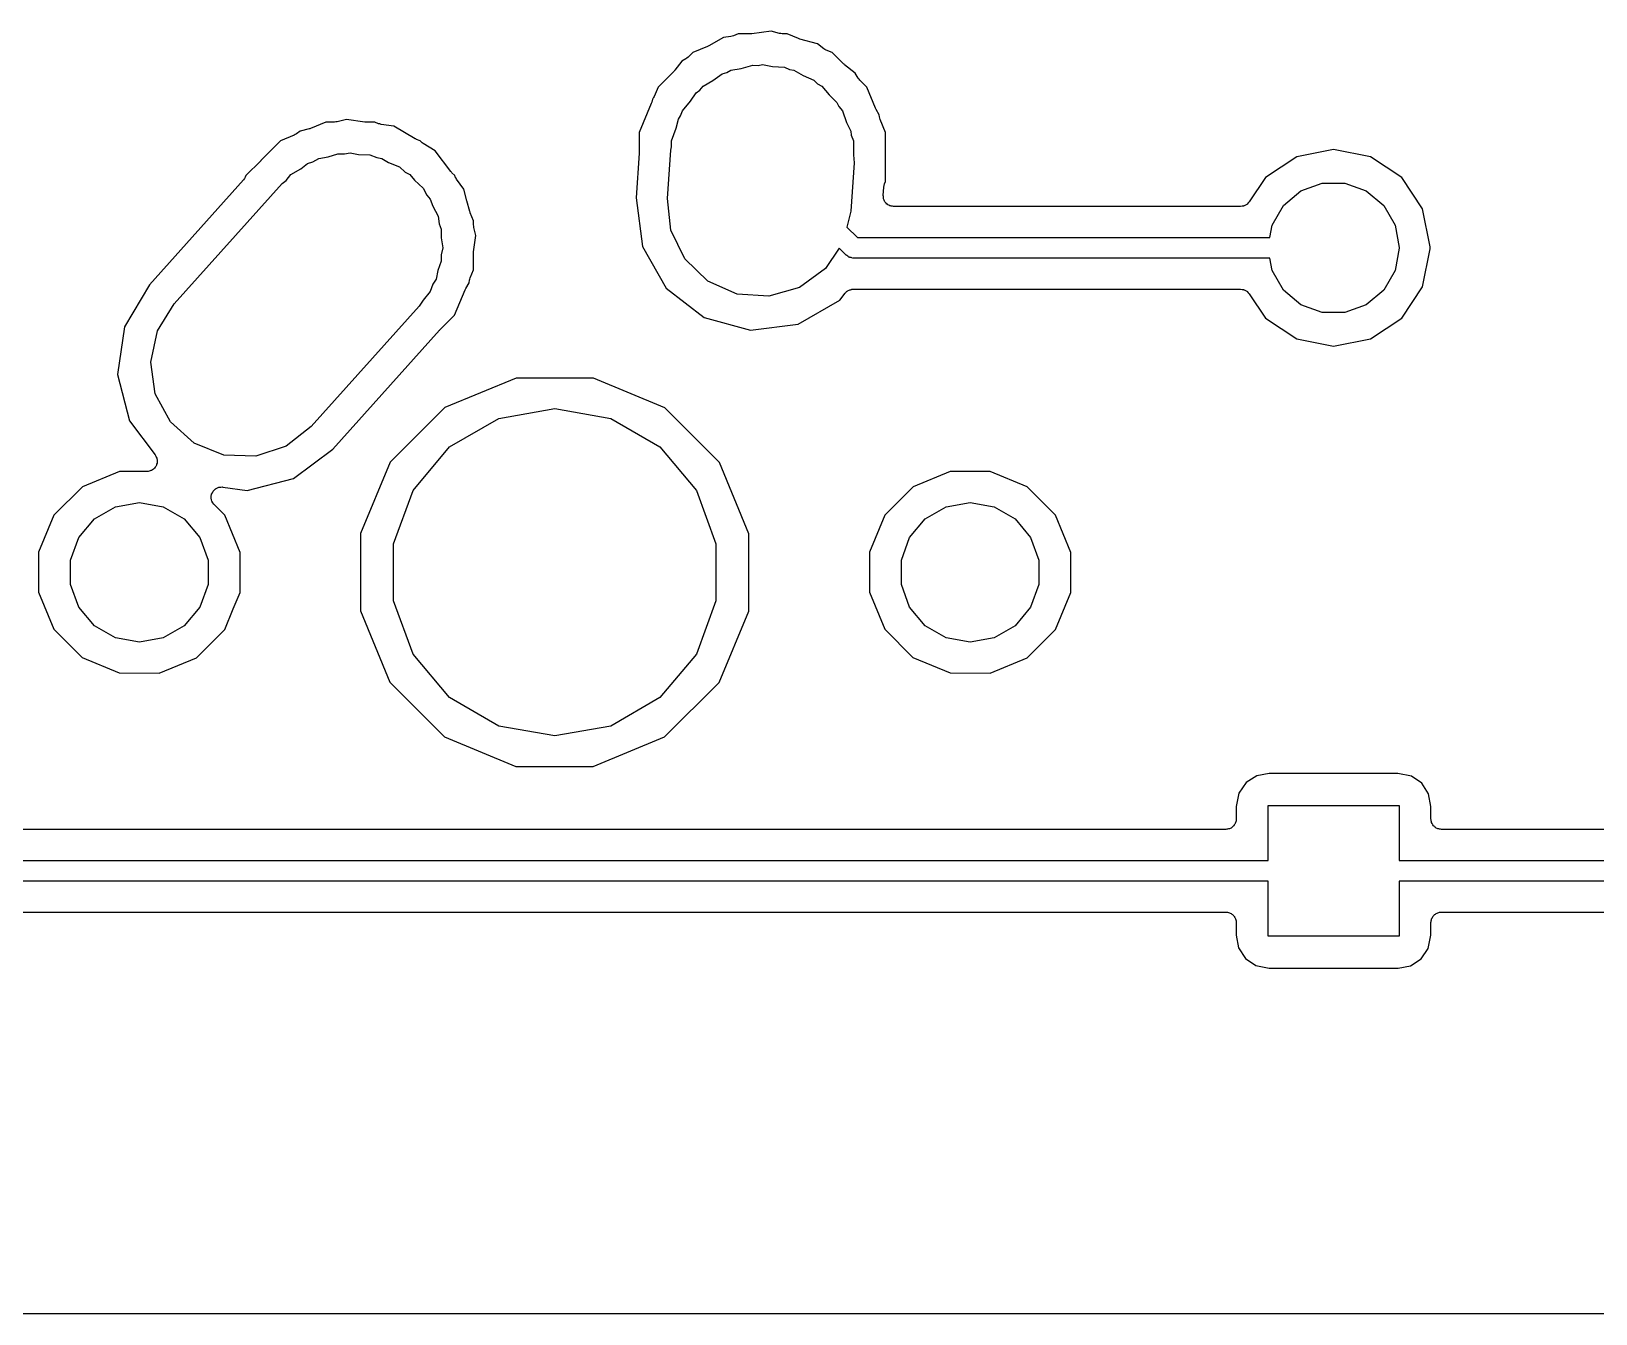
# Model space of a CAD drawing. Extents: x 29 to 257, y -104 to -29.
# Drawn here: x 203.15 to 222.28, y -104.32 to -88.63 of the extents above; entities that cross this region are included whole.
import ezdxf

# ---------------------------------------------------------------- set-up
doc = ezdxf.new("R2010")
doc.units = 0
doc.header["$MEASUREMENT"] = 0
doc.layers.add('BLACK', color=7, linetype='CONTINUOUS')

msp = doc.modelspace()

# ---------------------------------------------------------------- linework, layer by layer
at = {"layer": 'Black'}
for p, q in [((211.614, -88.707), (211.433, -88.8109)), ((211.703, -88.6957), (211.614, -88.707)), ((211.719, -88.6907), (211.703, -88.6957)), ((211.735, -88.6871), (211.719, -88.6907)), ((211.792, -88.6637), (211.735, -88.6871)), ((211.943, -88.6639), (211.792, -88.6637)), ((211.951, -88.6625), (211.943, -88.6639)), ((211.959, -88.6628), (211.951, -88.6625)), ((212.196, -88.6325), (211.959, -88.6628)), ((212.297, -88.6598), (212.196, -88.6325)), ((212.313, -88.6613), (212.297, -88.6598)), ((212.33, -88.6642), (212.313, -88.6613)), ((212.391, -88.6643), (212.33, -88.6642)), ((212.53, -88.7222), (212.391, -88.6643)), ((212.538, -88.7239), (212.53, -88.7222)), ((212.546, -88.7274), (212.538, -88.7239)), ((212.762, -88.7862), (212.546, -88.7274)), ((211.166, -88.9605), (211.153, -88.9712)), ((211.18, -88.9509), (211.166, -88.9605)), ((211.238, -88.8925), (211.18, -88.9509)), ((211.418, -88.8181), (211.238, -88.8925)), ((211.425, -88.8137), (211.418, -88.8181)), ((211.433, -88.8109), (211.425, -88.8137)), ((212.839, -88.8455), (212.762, -88.7862)), ((212.854, -88.8533), (212.839, -88.8455)), ((212.868, -88.8623), (212.854, -88.8533)), ((212.944, -88.894), (212.868, -88.8623)), ((213.082, -89.032), (212.944, -88.894)), ((211.009, -89.1207), (210.814, -89.3158)), ((211.014, -89.114), (211.009, -89.1207)), ((211.02, -89.1085), (211.014, -89.114)), ((211.105, -88.9986), (211.02, -89.1085)), ((211.153, -88.9712), (211.105, -88.9986)), ((211.484, -89.2358), (211.596, -89.1539)), ((211.596, -89.1539), (211.655, -89.1371)), ((211.655, -89.1371), (211.704, -89.1088)), ((211.704, -89.1088), (211.831, -89.0864)), ((211.831, -89.0864), (211.972, -89.0459)), ((211.972, -89.0459), (212.036, -89.0503)), ((212.036, -89.0503), (212.09, -89.0407)), ((212.09, -89.0407), (212.214, -89.0626)), ((212.214, -89.0626), (212.361, -89.0728)), ((212.361, -89.0728), (212.421, -89.099)), ((212.421, -89.099), (212.476, -89.1088)), ((212.476, -89.1088), (212.588, -89.1734)), ((213.089, -89.0367), (213.082, -89.032)), ((213.094, -89.0427), (213.089, -89.0367)), ((213.226, -89.1449), (213.094, -89.0427)), ((213.261, -89.2048), (213.226, -89.1449)), ((210.814, -89.3158), (210.767, -89.4289)), ((211.325, -89.3512), (211.364, -89.3049)), ((211.364, -89.3049), (211.484, -89.2358)), ((212.588, -89.1734), (212.719, -89.2313)), ((212.719, -89.2313), (212.764, -89.2747)), ((212.764, -89.2747), (212.816, -89.3049)), ((212.816, -89.3049), (212.905, -89.4107)), ((213.271, -89.2177), (213.261, -89.2048)), ((213.281, -89.2314), (213.271, -89.2177)), ((213.367, -89.318), (213.281, -89.2314)), ((213.473, -89.5733), (213.367, -89.318)), ((210.731, -89.5161), (210.584, -89.8691)), ((210.733, -89.5081), (210.731, -89.5161)), ((210.736, -89.5007), (210.733, -89.5081)), ((210.746, -89.4628), (210.736, -89.5007)), ((210.75, -89.4578), (210.746, -89.4628)), ((210.758, -89.443), (210.75, -89.4578)), ((210.767, -89.4289), (210.758, -89.443)), ((211.112, -89.6054), (211.21, -89.4891)), ((211.21, -89.4891), (211.28, -89.3839)), ((211.28, -89.3839), (211.325, -89.3512)), ((212.905, -89.4107), (213, -89.5025)), ((213, -89.5025), (213.025, -89.5545)), ((207.003, -89.7106), (206.888, -89.7399)), ((207.229, -89.7429), (207.003, -89.7106)), ((211.035, -89.8156), (211.062, -89.708)), ((211.062, -89.708), (211.089, -89.6678)), ((211.089, -89.6678), (211.112, -89.6054)), ((213.025, -89.5545), (213.068, -89.6054)), ((213.068, -89.6054), (213.12, -89.748)), ((213.477, -89.5802), (213.473, -89.5733)), ((213.48, -89.5879), (213.477, -89.5802)), ((213.518, -89.654), (213.48, -89.5879)), ((213.521, -89.6782), (213.518, -89.654)), ((213.526, -89.6942), (213.521, -89.6782)), ((213.53, -89.7105), (213.526, -89.6942)), ((213.596, -89.8718), (213.53, -89.7105)), ((206.364, -89.9041), (206.198, -89.9725)), ((206.377, -89.8955), (206.364, -89.9041)), ((206.391, -89.8883), (206.377, -89.8955)), ((206.435, -89.856), (206.391, -89.8883)), ((206.546, -89.8276), (206.435, -89.856)), ((206.554, -89.8239), (206.546, -89.8276)), ((206.563, -89.8219), (206.554, -89.8239)), ((206.752, -89.7437), (206.563, -89.8219)), ((206.857, -89.7438), (206.752, -89.7437)), ((206.872, -89.7411), (206.857, -89.7438)), ((206.888, -89.7399), (206.872, -89.7411)), ((207.238, -89.7426), (207.229, -89.7429)), ((207.246, -89.7442), (207.238, -89.7426)), ((207.351, -89.7443), (207.246, -89.7442)), ((207.395, -89.7628), (207.351, -89.7443)), ((207.411, -89.7662), (207.395, -89.7628)), ((207.426, -89.7712), (207.411, -89.7662)), ((207.584, -89.7937), (207.426, -89.7712)), ((207.842, -89.9467), (207.584, -89.7937)), ((210.584, -89.8691), (210.584, -90.1132)), ((210.978, -89.9739), (211.035, -89.8156)), ((213.12, -89.748), (213.171, -89.8535)), ((213.171, -89.8535), (213.177, -89.9046)), ((213.177, -89.9046), (213.202, -89.9739)), ((213.596, -90.4709), (213.596, -89.8718)), ((206.198, -89.9725), (205.96, -90.2097)), ((207.85, -89.9499), (207.842, -89.9467)), ((207.858, -89.9548), (207.85, -89.9499)), ((207.904, -89.974), (207.858, -89.9548)), ((207.917, -89.9864), (207.904, -89.974)), ((207.93, -89.9956), (207.917, -89.9864)), ((207.942, -90.0059), (207.93, -89.9956)), ((208.088, -90.0928), (207.942, -90.0059)), ((208.28, -90.349), (208.088, -90.0928)), ((210.927, -90.678), (210.968, -90.0872)), ((210.968, -90.0872), (210.978, -90.0476)), ((210.978, -90.0476), (210.978, -89.9739)), ((213.202, -89.9739), (213.202, -90.1424)), ((219.075, -90.0771), (218.624, -90.1668)), ((219.526, -90.1668), (219.075, -90.0771)), ((205.954, -90.2159), (205.774, -90.3958)), ((205.956, -90.213), (205.954, -90.2159)), ((205.959, -90.2108), (205.956, -90.213)), ((205.96, -90.2097), (205.959, -90.2104)), ((205.959, -90.2104), (205.959, -90.2108)), ((206.443, -90.3162), (206.525, -90.2516)), ((206.525, -90.2516), (206.593, -90.2294)), ((206.593, -90.2294), (206.664, -90.1888)), ((206.664, -90.1888), (206.781, -90.1682)), ((206.781, -90.1682), (206.897, -90.1302)), ((206.897, -90.1302), (206.98, -90.133)), ((206.98, -90.133), (207.05, -90.1207)), ((207.05, -90.1207), (207.152, -90.1387)), ((207.152, -90.1387), (207.287, -90.1432)), ((207.287, -90.1432), (207.373, -90.1777)), ((207.373, -90.1777), (207.436, -90.1888)), ((207.436, -90.1888), (207.517, -90.2357)), ((207.517, -90.2357), (207.65, -90.2889)), ((207.65, -90.2889), (207.722, -90.3541)), ((210.584, -90.1218), (210.546, -90.6715)), ((210.584, -90.1132), (210.583, -90.1174)), ((210.583, -90.1174), (210.584, -90.1218)), ((213.213, -90.242), (213.172, -90.8328)), ((213.202, -90.1424), (213.213, -90.242)), ((218.624, -90.1668), (218.242, -90.4223)), ((219.908, -90.4223), (219.526, -90.1668)), ((205.743, -90.4515), (204.593, -91.733)), ((204.897, -91.9647), (206.218, -90.4927)), ((205.754, -90.4333), (205.743, -90.4515)), ((205.766, -90.4153), (205.754, -90.4333)), ((205.774, -90.3958), (205.766, -90.4153)), ((206.218, -90.4927), (206.264, -90.4569)), ((206.264, -90.4569), (206.324, -90.3849)), ((206.324, -90.3849), (206.443, -90.3162)), ((207.722, -90.3541), (207.776, -90.3849)), ((207.776, -90.3849), (207.834, -90.4541)), ((207.834, -90.4541), (207.941, -90.5499)), ((208.287, -90.3551), (208.28, -90.349)), ((208.292, -90.3625), (208.287, -90.3551)), ((208.327, -90.398), (208.292, -90.3625)), ((208.334, -90.4142), (208.327, -90.398)), ((208.343, -90.4276), (208.334, -90.4142)), ((208.35, -90.4419), (208.343, -90.4276)), ((208.44, -90.5622), (208.35, -90.4419)), ((213.583, -90.5005), (213.596, -90.4709)), ((218.242, -90.4223), (218.044, -90.7188)), ((218.675, -90.5854), (218.936, -90.4903)), ((218.936, -90.4903), (219.214, -90.4903)), ((219.214, -90.4903), (219.475, -90.5854)), ((220.164, -90.8046), (219.908, -90.4223)), ((207.941, -90.5499), (207.987, -90.6363)), ((207.987, -90.6363), (208.028, -90.6854)), ((208.028, -90.6854), (208.06, -90.7734)), ((208.477, -90.7067), (208.44, -90.5622)), ((210.546, -90.6715), (210.622, -91.266)), ((210.969, -91.0665), (210.927, -90.678)), ((213.567, -90.6395), (213.574, -90.5405)), ((213.569, -90.6549), (213.567, -90.6395)), ((213.569, -90.6703), (213.569, -90.6549)), ((213.571, -90.6767), (213.569, -90.6703)), ((213.572, -90.6834), (213.571, -90.6767)), ((213.579, -90.6972), (213.572, -90.6834)), ((213.574, -90.5405), (213.579, -90.5205)), ((213.579, -90.5205), (213.583, -90.5005)), ((218.462, -90.764), (218.675, -90.5854)), ((219.475, -90.5854), (219.688, -90.764)), ((208.06, -90.7734), (208.125, -90.8945)), ((208.511, -90.8382), (208.477, -90.7067)), ((208.514, -90.8464), (208.511, -90.8382)), ((208.516, -90.8552), (208.514, -90.8464)), ((208.556, -90.9518), (208.516, -90.8552)), ((213.172, -90.8328), (213.124, -91.027)), ((213.584, -90.7117), (213.579, -90.6972)), ((213.588, -90.7169), (213.584, -90.7117)), ((213.591, -90.723), (213.588, -90.7169)), ((213.602, -90.7337), (213.591, -90.723)), ((213.612, -90.7455), (213.602, -90.7337)), ((213.618, -90.7489), (213.612, -90.7455)), ((213.623, -90.7536), (213.618, -90.7489)), ((213.637, -90.7599), (213.623, -90.7536)), ((213.65, -90.7676), (213.637, -90.7599)), ((213.657, -90.7688), (213.65, -90.7676)), ((213.663, -90.7715), (213.657, -90.7688)), ((213.679, -90.7726), (213.663, -90.7715)), ((213.694, -90.7752), (213.679, -90.7726)), ((217.938, -90.7752), (213.694, -90.7752)), ((217.956, -90.7721), (217.938, -90.7752)), ((217.973, -90.7702), (217.956, -90.7721)), ((217.977, -90.7683), (217.973, -90.7702)), ((217.981, -90.7676), (217.977, -90.7683)), ((217.997, -90.7586), (217.981, -90.7676)), ((218.013, -90.7507), (217.997, -90.7586)), ((218.016, -90.7476), (218.013, -90.7507)), ((218.02, -90.7455), (218.016, -90.7476)), ((218.031, -90.7318), (218.02, -90.7455)), ((218.044, -90.7188), (218.031, -90.7318)), ((218.323, -91.0046), (218.462, -90.764)), ((219.688, -90.764), (219.827, -91.0046)), ((220.256, -91.2681), (220.164, -90.8046)), ((208.125, -90.8945), (208.138, -90.9873)), ((208.138, -90.9873), (208.162, -91.0539)), ((208.162, -91.0539), (208.162, -91.1576)), ((208.556, -91), (208.556, -90.9518)), ((208.559, -91.0157), (208.556, -91)), ((208.56, -91.0316), (208.559, -91.0157)), ((208.586, -91.1306), (208.56, -91.0316)), ((211.14, -91.4175), (210.969, -91.0665)), ((213.124, -91.027), (213.253, -91.1562)), ((218.297, -91.1562), (218.323, -91.0046)), ((219.827, -91.0046), (219.875, -91.2782)), ((208.162, -91.1576), (208.18, -91.2813)), ((208.557, -91.3283), (208.586, -91.1306)), ((213.253, -91.1562), (218.297, -91.1562)), ((208.162, -91.4461), (208.121, -91.5578)), ((208.18, -91.2813), (208.162, -91.3649)), ((208.162, -91.3649), (208.162, -91.4461)), ((208.556, -91.3462), (208.557, -91.3373)), ((208.556, -91.5509), (208.556, -91.3462)), ((208.557, -91.3373), (208.557, -91.3283)), ((210.622, -91.266), (210.914, -91.7751)), ((211.421, -91.6887), (211.14, -91.4175)), ((213.028, -91.2853), (212.86, -91.5361)), ((213.113, -91.3696), (213.028, -91.2853)), ((213.117, -91.3728), (213.113, -91.3696)), ((213.121, -91.377), (213.117, -91.3728)), ((213.135, -91.3852), (213.121, -91.377)), ((213.148, -91.3945), (213.135, -91.3852)), ((213.154, -91.396), (213.148, -91.3945)), ((213.158, -91.3987), (213.154, -91.396)), ((213.175, -91.4015), (213.158, -91.3987)), ((213.19, -91.4058), (213.175, -91.4015)), ((213.196, -91.4053), (213.19, -91.4058)), ((213.201, -91.4062), (213.196, -91.4053)), ((218.297, -91.4062), (213.201, -91.4062)), ((218.323, -91.5579), (218.297, -91.4062)), ((219.875, -91.2843), (219.827, -91.5579)), ((219.875, -91.2782), (219.875, -91.2843)), ((220.164, -91.7579), (220.256, -91.2944)), ((220.256, -91.2944), (220.256, -91.2681)), ((208.121, -91.5578), (208.099, -91.6636)), ((208.515, -91.6479), (208.556, -91.5509)), ((212.86, -91.5361), (212.544, -91.7661)), ((218.462, -91.7985), (218.323, -91.5579)), ((219.827, -91.5579), (219.688, -91.7985)), ((204.593, -91.733), (204.288, -92.2487)), ((208.028, -91.8146), (207.94, -91.92)), ((208.06, -91.7264), (208.028, -91.8146)), ((208.099, -91.6636), (208.06, -91.7264)), ((208.326, -92.1042), (208.455, -91.7941)), ((208.455, -91.7941), (208.46, -91.7865)), ((208.46, -91.7865), (208.463, -91.7781)), ((208.463, -91.7781), (208.502, -91.7113)), ((208.502, -91.7113), (208.507, -91.6786)), ((208.507, -91.6786), (208.512, -91.6634)), ((208.512, -91.6634), (208.515, -91.6479)), ((210.914, -91.7751), (211.378, -92.1338)), ((211.779, -91.8472), (211.421, -91.6887)), ((212.544, -91.7661), (212.168, -91.8741)), ((213.102, -91.8349), (213.104, -91.8336)), ((213.104, -91.8336), (213.105, -91.8305)), ((213.105, -91.8305), (213.114, -91.8234)), ((213.114, -91.8234), (213.12, -91.817)), ((213.12, -91.817), (213.126, -91.8133)), ((213.126, -91.8133), (213.133, -91.8068)), ((213.133, -91.8068), (213.135, -91.8061)), ((213.135, -91.8057), (213.137, -91.805)), ((213.135, -91.8061), (213.135, -91.8057)), ((213.137, -91.805), (213.14, -91.8029)), ((213.14, -91.8029), (213.15, -91.7994)), ((213.15, -91.7994), (213.158, -91.7949)), ((213.158, -91.7949), (213.165, -91.7936)), ((213.165, -91.7936), (213.174, -91.7901)), ((213.174, -91.7901), (213.176, -91.79)), ((213.176, -91.79), (213.176, -91.7897)), ((213.176, -91.7897), (213.176, -91.7897)), ((213.176, -91.7897), (213.179, -91.7897)), ((213.179, -91.7897), (213.182, -91.7887)), ((213.182, -91.7887), (213.192, -91.7889)), ((213.192, -91.7889), (213.201, -91.7873)), ((213.201, -91.7873), (217.938, -91.7873)), ((217.938, -91.7873), (217.956, -91.7904)), ((217.956, -91.7904), (217.973, -91.7923)), ((217.973, -91.7923), (217.977, -91.7942)), ((217.977, -91.7942), (217.981, -91.7949)), ((217.981, -91.7949), (217.997, -91.8039)), ((217.997, -91.8039), (218.013, -91.8118)), ((218.013, -91.8118), (218.016, -91.8149)), ((218.016, -91.8149), (218.02, -91.817)), ((218.02, -91.817), (218.031, -91.8307)), ((218.031, -91.8307), (218.044, -91.8437)), ((218.675, -91.9771), (218.462, -91.7985)), ((219.688, -91.7985), (219.475, -91.9771)), ((219.908, -92.1402), (220.164, -91.7579)), ((204.691, -92.2964), (204.897, -91.9647)), ((207.893, -91.9953), (206.572, -93.4673)), ((207.94, -91.92), (207.893, -91.9953)), ((212.168, -91.8741), (211.779, -91.8472)), ((212.526, -92.213), (213.035, -91.9214)), ((213.035, -91.9214), (213.1, -91.8365)), ((213.1, -91.8365), (213.102, -91.8351)), ((213.102, -91.8351), (213.102, -91.8349)), ((218.044, -91.8437), (218.242, -92.1402)), ((218.936, -92.0722), (218.675, -91.9771)), ((219.475, -91.9771), (219.214, -92.0722)), ((208.146, -92.2841), (208.326, -92.1042)), ((211.378, -92.1338), (211.944, -92.2875)), ((211.944, -92.2875), (212.526, -92.213)), ((218.242, -92.1402), (218.624, -92.3957)), ((219.214, -92.0722), (218.936, -92.0722)), ((219.526, -92.3957), (219.908, -92.1402)), ((204.288, -92.2487), (204.204, -92.8294)), ((204.61, -92.6787), (204.691, -92.2964)), ((206.835, -93.7446), (208.141, -92.2892)), ((208.141, -92.2892), (208.144, -92.287)), ((208.144, -92.287), (208.146, -92.2841)), ((218.624, -92.3957), (219.075, -92.4854)), ((219.075, -92.4854), (219.526, -92.3957)), ((204.665, -93.0655), (204.61, -92.6787)), ((204.204, -92.8294), (204.35, -93.3978)), ((209.08, -92.8747), (208.206, -93.2355)), ((210.024, -92.8755), (209.08, -92.8747)), ((210.897, -93.2378), (210.024, -92.8755)), ((204.849, -93.4101), (204.665, -93.0655)), ((208.206, -93.2355), (207.538, -93.903)), ((208.865, -93.3692), (209.55, -93.2485)), ((209.55, -93.2485), (210.235, -93.3692)), ((211.565, -93.9065), (210.897, -93.2378)), ((204.35, -93.3978), (204.663, -93.815)), ((205.14, -93.6711), (204.849, -93.4101)), ((206.572, -93.4673), (206.265, -93.7084)), ((208.263, -93.7167), (208.865, -93.3692)), ((210.235, -93.3692), (210.837, -93.7167)), ((205.503, -93.8168), (205.14, -93.6711)), ((206.265, -93.7084), (205.893, -93.8298)), ((206.355, -94.104), (206.835, -93.7446)), ((207.817, -94.2492), (208.263, -93.7167)), ((210.837, -93.7167), (211.283, -94.2492)), ((204.663, -93.815), (204.666, -93.8219)), ((204.666, -93.8219), (204.671, -93.8278)), ((204.671, -93.8278), (204.676, -93.8414)), ((204.676, -93.8414), (204.683, -93.8544)), ((204.681, -93.927), (204.678, -93.9411)), ((204.686, -93.9133), (204.681, -93.927)), ((204.683, -93.8544), (204.683, -93.862)), ((204.683, -93.862), (204.686, -93.8692)), ((204.686, -93.8692), (204.686, -93.8837)), ((204.686, -93.8837), (204.688, -93.8982)), ((204.688, -93.8982), (204.686, -93.9057)), ((204.686, -93.9057), (204.686, -93.9133)), ((205.893, -93.8298), (205.503, -93.8168)), ((207.538, -93.903), (207.176, -94.7755)), ((211.925, -94.7797), (211.565, -93.9065)), ((204.226, -94.0179), (203.773, -94.205)), ((204.561, -94.0182), (204.226, -94.0179)), ((204.568, -94.0168), (204.561, -94.0182)), ((204.576, -94.0173), (204.568, -94.0168)), ((204.59, -94.0131), (204.576, -94.0173)), ((204.604, -94.0106), (204.59, -94.0131)), ((204.611, -94.0067), (204.604, -94.0106)), ((204.618, -94.0045), (204.611, -94.0067)), ((204.63, -93.9958), (204.618, -94.0045)), ((204.643, -93.9885), (204.63, -93.9958)), ((204.647, -93.9827), (204.643, -93.9885)), ((204.654, -93.978), (204.647, -93.9827)), ((204.662, -93.9659), (204.654, -93.978)), ((204.671, -93.9548), (204.662, -93.9659)), ((204.674, -93.9476), (204.671, -93.9548)), ((204.678, -93.9411), (204.674, -93.9476)), ((205.787, -94.2494), (206.355, -94.104)), ((214.386, -94.0179), (213.933, -94.205)), ((214.876, -94.0183), (214.386, -94.0179)), ((215.329, -94.2063), (214.876, -94.0183)), ((203.773, -94.205), (203.426, -94.5513)), ((205.348, -94.3371), (205.35, -94.3186)), ((205.35, -94.3186), (205.352, -94.3)), ((205.352, -94.3), (205.354, -94.2969)), ((205.354, -94.2934), (205.363, -94.277)), ((205.354, -94.2969), (205.354, -94.2934)), ((205.363, -94.277), (205.371, -94.26)), ((205.371, -94.26), (205.373, -94.2576)), ((205.373, -94.2576), (205.375, -94.2545)), ((205.375, -94.2545), (205.389, -94.2421)), ((205.389, -94.2421), (205.402, -94.2289)), ((205.402, -94.2289), (205.405, -94.2274)), ((205.405, -94.2274), (205.408, -94.2251)), ((205.408, -94.2251), (205.425, -94.2181)), ((205.425, -94.2181), (205.442, -94.2103)), ((205.442, -94.2103), (205.445, -94.21)), ((205.445, -94.21), (205.449, -94.2087)), ((205.449, -94.2087), (205.467, -94.2081)), ((205.467, -94.2081), (205.486, -94.2065)), ((205.486, -94.2065), (205.489, -94.2074)), ((205.489, -94.2074), (205.493, -94.2073)), ((205.493, -94.2073), (205.787, -94.2494)), ((207.579, -94.9024), (207.817, -94.2492)), ((211.283, -94.2492), (211.521, -94.9024)), ((213.933, -94.205), (213.586, -94.5513)), ((215.675, -94.5531), (215.329, -94.2063)), ((203.921, -94.5957), (204.178, -94.4474)), ((204.178, -94.4474), (204.47, -94.3958)), ((204.47, -94.3958), (204.762, -94.4474)), ((204.762, -94.4474), (205.019, -94.5957)), ((205.348, -94.3405), (205.348, -94.3371)), ((205.348, -94.3439), (205.348, -94.3405)), ((205.353, -94.362), (205.348, -94.3439)), ((205.357, -94.3802), (205.353, -94.362)), ((205.359, -94.3832), (205.357, -94.3802)), ((205.36, -94.3865), (205.359, -94.3832)), ((205.37, -94.4019), (205.36, -94.3865)), ((205.38, -94.4177), (205.37, -94.4019)), ((205.383, -94.4199), (205.38, -94.4177)), ((205.385, -94.4227), (205.383, -94.4199)), ((205.515, -94.5531), (205.385, -94.4227)), ((214.081, -94.5957), (214.338, -94.4474)), ((214.338, -94.4474), (214.63, -94.3958)), ((214.63, -94.3958), (214.922, -94.4474)), ((214.922, -94.4474), (215.179, -94.5957)), ((203.426, -94.5513), (203.238, -95.0039)), ((203.73, -94.8229), (203.921, -94.5957)), ((205.019, -94.5957), (205.21, -94.8229)), ((205.702, -95.006), (205.515, -94.5531)), ((213.586, -94.5513), (213.398, -95.0039)), ((213.89, -94.8229), (214.081, -94.5957)), ((215.179, -94.5957), (215.37, -94.8229)), ((215.862, -95.006), (215.675, -94.5531)), ((203.629, -95.1017), (203.73, -94.8229)), ((205.21, -94.8229), (205.311, -95.1017)), ((207.176, -94.7755), (207.175, -95.7203)), ((211.925, -95.519), (211.925, -94.7797)), ((213.789, -95.1017), (213.89, -94.8229)), ((215.37, -94.8229), (215.471, -95.1017)), ((203.238, -95.0039), (203.238, -95.494)), ((205.702, -95.4961), (205.702, -95.006)), ((207.579, -95.5976), (207.579, -94.9024)), ((211.521, -94.9024), (211.521, -95.5976)), ((213.398, -95.0039), (213.398, -95.494)), ((215.862, -95.4961), (215.862, -95.006)), ((203.629, -95.3983), (203.629, -95.1017)), ((205.311, -95.1017), (205.311, -95.3983)), ((213.789, -95.3983), (213.789, -95.1017)), ((215.471, -95.1017), (215.471, -95.3983)), ((203.73, -95.6771), (203.629, -95.3983)), ((205.311, -95.3983), (205.21, -95.6771)), ((213.89, -95.6771), (213.789, -95.3983)), ((215.471, -95.3983), (215.37, -95.6771)), ((203.238, -95.494), (203.425, -95.9469)), ((205.618, -95.6968), (205.702, -95.4961)), ((207.817, -96.2508), (207.579, -95.5976)), ((211.521, -95.5976), (211.283, -96.2508)), ((211.924, -95.7245), (211.925, -95.519)), ((213.398, -95.494), (213.585, -95.9469)), ((215.674, -95.9487), (215.862, -95.4961)), ((203.921, -95.9043), (203.73, -95.6771)), ((205.21, -95.6771), (205.019, -95.9043)), ((205.514, -95.9487), (205.618, -95.6968)), ((207.175, -95.7203), (207.535, -96.5935)), ((211.562, -96.597), (211.924, -95.7245)), ((214.081, -95.9043), (213.89, -95.6771)), ((215.37, -95.6771), (215.179, -95.9043)), ((203.425, -95.9469), (203.771, -96.2937)), ((204.178, -96.0526), (203.921, -95.9043)), ((205.019, -95.9043), (204.762, -96.0526)), ((205.167, -96.295), (205.514, -95.9487)), ((213.585, -95.9469), (213.931, -96.2937)), ((214.338, -96.0526), (214.081, -95.9043)), ((215.179, -95.9043), (214.922, -96.0526)), ((215.327, -96.295), (215.674, -95.9487)), ((204.47, -96.1041), (204.178, -96.0526)), ((204.762, -96.0526), (204.47, -96.1041)), ((214.63, -96.1041), (214.338, -96.0526)), ((214.922, -96.0526), (214.63, -96.1041)), ((203.771, -96.2937), (204.224, -96.4817)), ((204.714, -96.4821), (205.167, -96.295)), ((208.263, -96.7832), (207.817, -96.2508)), ((211.283, -96.2508), (210.837, -96.7832)), ((213.931, -96.2937), (214.384, -96.4817)), ((214.874, -96.4821), (215.327, -96.295)), ((204.224, -96.4817), (204.714, -96.4821)), ((207.535, -96.5935), (208.203, -97.2622)), ((210.894, -97.2645), (211.562, -96.597)), ((214.384, -96.4817), (214.874, -96.4821)), ((208.865, -97.1308), (208.263, -96.7832)), ((210.837, -96.7832), (210.235, -97.1308)), ((209.55, -97.2515), (208.865, -97.1308)), ((210.235, -97.1308), (209.55, -97.2515)), ((208.203, -97.2622), (209.076, -97.6245)), ((210.02, -97.6253), (210.894, -97.2645)), ((209.076, -97.6245), (210.02, -97.6253)), ((218.135, -97.7389), (218.004, -97.8229)), ((218.287, -97.7103), (218.135, -97.7389)), ((219.862, -97.7103), (218.287, -97.7103)), ((220.026, -97.7435), (219.862, -97.7103)), ((220.153, -97.8304), (220.026, -97.7435)), ((217.917, -97.9502), (217.884, -98.114)), ((218.004, -97.8229), (217.917, -97.9502)), ((220.237, -97.9609), (220.153, -97.8304)), ((217.884, -98.114), (217.884, -98.2682)), ((218.275, -98.7762), (218.275, -98.1012)), ((218.275, -98.1012), (219.875, -98.1012)), ((219.875, -98.1012), (219.875, -98.7762)), ((220.266, -98.1131), (220.237, -97.9609)), ((220.266, -98.2682), (220.266, -98.1131)), ((217.867, -98.3317), (217.86, -98.3403)), ((217.871, -98.3213), (217.867, -98.3317)), ((217.876, -98.3117), (217.871, -98.3213)), ((217.878, -98.3007), (217.876, -98.3117)), ((217.882, -98.2903), (217.878, -98.3007)), ((217.884, -98.2682), (217.882, -98.2792)), ((217.882, -98.2792), (217.882, -98.2903)), ((220.268, -98.2792), (220.266, -98.2682)), ((220.268, -98.2903), (220.268, -98.2792)), ((220.272, -98.3007), (220.268, -98.2903)), ((220.274, -98.3117), (220.272, -98.3007)), ((220.279, -98.3213), (220.274, -98.3117)), ((220.283, -98.3317), (220.279, -98.3213)), ((220.29, -98.3403), (220.283, -98.3317)), ((217.757, -98.3952), (201.343, -98.3952)), ((217.768, -98.3933), (217.757, -98.3952)), ((217.779, -98.3933), (217.768, -98.3933)), ((217.79, -98.3895), (217.779, -98.3933)), ((217.8, -98.3876), (217.79, -98.3895)), ((217.81, -98.382), (217.8, -98.3876)), ((217.821, -98.3782), (217.81, -98.382)), ((217.829, -98.3711), (217.821, -98.3782)), ((217.839, -98.3655), (217.829, -98.3711)), ((217.846, -98.357), (217.839, -98.3655)), ((217.854, -98.3499), (217.846, -98.357)), ((217.86, -98.3403), (217.854, -98.3499)), ((220.296, -98.3499), (220.29, -98.3403)), ((220.304, -98.357), (220.296, -98.3499)), ((220.311, -98.3655), (220.304, -98.357)), ((220.321, -98.3711), (220.311, -98.3655)), ((220.329, -98.3782), (220.321, -98.3711)), ((220.34, -98.382), (220.329, -98.3782)), ((220.35, -98.3876), (220.34, -98.382)), ((220.36, -98.3895), (220.35, -98.3876)), ((220.371, -98.3933), (220.36, -98.3895)), ((220.382, -98.3933), (220.371, -98.3933)), ((220.393, -98.3952), (220.382, -98.3933)), ((236.807, -98.3952), (220.393, -98.3952)), ((200.825, -98.7762), (218.275, -98.7762)), ((219.875, -98.7762), (237.325, -98.7762)), ((218.275, -99.0262), (200.825, -99.0262)), ((218.275, -99.7013), (218.275, -99.0262)), ((237.325, -99.0262), (219.875, -99.0262)), ((219.875, -99.0262), (219.875, -99.7013)), ((201.343, -99.4072), (217.757, -99.4072)), ((217.757, -99.4072), (217.768, -99.4092)), ((217.768, -99.4092), (217.779, -99.4092)), ((217.779, -99.4092), (217.79, -99.413)), ((217.79, -99.413), (217.8, -99.4149)), ((217.8, -99.4149), (217.81, -99.4205)), ((217.81, -99.4205), (217.821, -99.4243)), ((217.821, -99.4243), (217.829, -99.4314)), ((217.829, -99.4314), (217.839, -99.437)), ((217.839, -99.437), (217.846, -99.4455)), ((217.846, -99.4455), (217.854, -99.4526)), ((217.854, -99.4526), (217.86, -99.4622)), ((217.86, -99.4622), (217.867, -99.4707)), ((217.867, -99.4707), (217.871, -99.4812)), ((217.871, -99.4812), (217.876, -99.4908)), ((220.274, -99.4908), (220.279, -99.4812)), ((220.279, -99.4812), (220.283, -99.4707)), ((220.283, -99.4707), (220.29, -99.4622)), ((220.29, -99.4622), (220.296, -99.4526)), ((220.296, -99.4526), (220.304, -99.4455)), ((220.304, -99.4455), (220.311, -99.437)), ((220.311, -99.437), (220.321, -99.4314)), ((220.321, -99.4314), (220.329, -99.4243)), ((220.329, -99.4243), (220.34, -99.4205)), ((220.34, -99.4205), (220.35, -99.4149)), ((220.35, -99.4149), (220.36, -99.413)), ((220.36, -99.413), (220.371, -99.4092)), ((220.371, -99.4092), (220.382, -99.4092)), ((220.382, -99.4092), (220.393, -99.4072)), ((220.393, -99.4072), (236.807, -99.4072)), ((217.876, -99.4908), (217.878, -99.5018)), ((217.878, -99.5018), (217.882, -99.5122)), ((217.882, -99.5122), (217.882, -99.5233)), ((217.882, -99.5233), (217.884, -99.5343)), ((217.884, -99.5343), (217.884, -99.6894)), ((220.266, -99.5343), (220.268, -99.5233)), ((220.266, -99.6885), (220.266, -99.5343)), ((220.268, -99.5122), (220.272, -99.5018)), ((220.268, -99.5233), (220.268, -99.5122)), ((220.272, -99.5018), (220.274, -99.4908)), ((217.884, -99.6894), (217.913, -99.8416)), ((217.913, -99.8416), (217.997, -99.9721)), ((219.875, -99.7013), (218.275, -99.7013)), ((220.146, -99.9796), (220.233, -99.8523)), ((220.233, -99.8523), (220.266, -99.6885)), ((217.997, -99.9721), (218.124, -100.059)), ((218.124, -100.059), (218.288, -100.092)), ((220.015, -100.064), (220.146, -99.9796)), ((218.288, -100.092), (219.863, -100.092)), ((219.863, -100.092), (220.015, -100.064)), ((254.736, -104.319), (155.366, -104.319))]:
    msp.add_line(p, q, dxfattribs=at)

doc.saveas('drawing.dxf')
